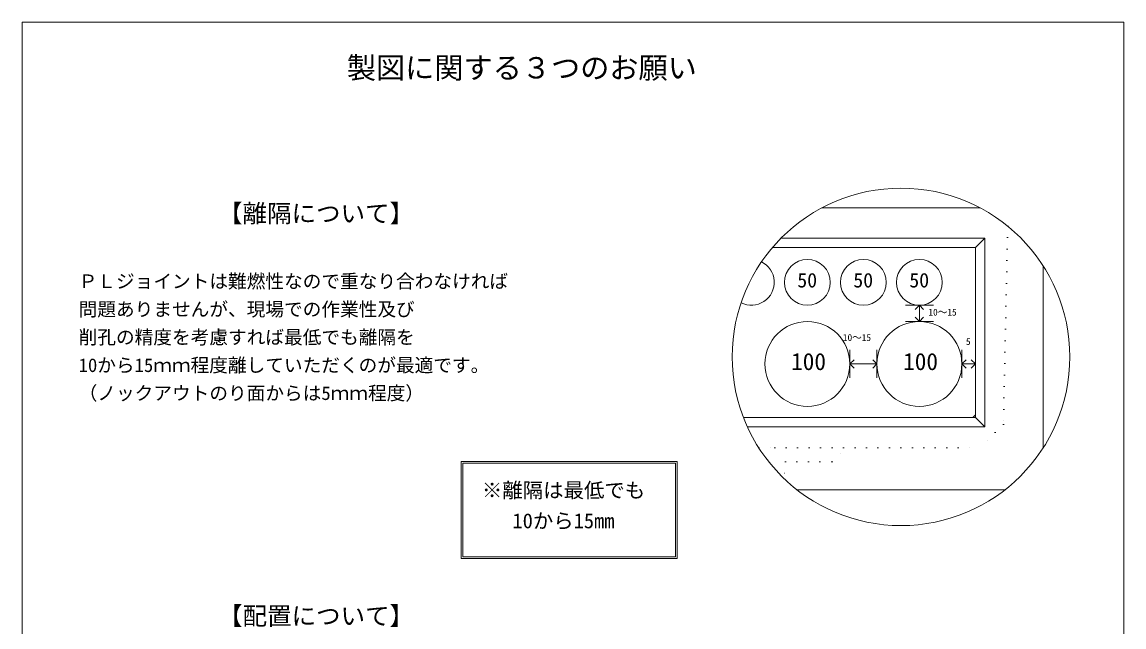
# Model space of a CAD drawing. Units: millimetres, scale not verified. Extents: x -4890 to 18490, y -2339 to 2339.
# Drawn here: x -4890 to -1830, y 658 to 2339 of the extents above; entities that cross this region are included whole.
import ezdxf
from ezdxf.enums import TextEntityAlignment as Align

# ---------------------------------------------------------------- set-up
doc = ezdxf.new("R2010")
doc.units = ezdxf.units.MM
doc.header["$LTSCALE"] = 10
doc.linetypes.add('USER5', pattern=[3.185, 0.01, -3.175])
for name, color, linetype, lineweight in [('0-2_waku', 7, 'Continuous', 18), ('0-3_gaikei', 7, 'Continuous', 18), ('0-4_kakure', 7, 'USER5', 18), ('0-5_sunpou', 7, 'Continuous', 5), ('0-7_hole', 7, 'Continuous', 18), ('0-8_uchigawa', 6, 'Continuous', 18), ('0-D_文字１', 7, 'Continuous', 18)]:
    doc.layers.add(name, color=color, linetype=linetype, lineweight=lineweight)
doc.styles.add('ＭＳ ゴシック', font='')
doc.styles.get('ＭＳ ゴシック').set_extended_font_data('MS Gothic')

# ---------------------------------------------------------------- blocks, each defined once
blk = doc.blocks.new('_Open90')
at = {"layer": '0-5_sunpou'}
blk.add_line((0, 0), (-1, 0), dxfattribs=at)
blk.add_lwpolyline([(-0.5, 0.5), (0, 0), (-0.5, -0.5)], dxfattribs=at)

msp = doc.modelspace()

# ---------------------------------------------------------------- linework, layer by layer
at = {"layer": '0-2_waku'}
for p, q in [((-4890, 2339.23), (-1830, 2339.23)), ((-4890, 2339.23), (-1830, 2339.23)), ((-4890, 2339.23), (-4890, -1935.77)), ((-1830, 2339.23), (-1830, -1935.77))]:
    msp.add_line(p, q, dxfattribs=at)
at = {"layer": '0-3_gaikei'}
for p, q in [((-2230.13, 1822.95), (-2668.26, 1822.95)), ((-2053.91, 1156.2), (-2053.91, 1660.58)), ((-2737.81, 1038.87), (-2160.58, 1038.87))]:
    msp.add_line(p, q, dxfattribs=at)
at = {"layer": '0-4_kakure'}
for p, q in [((-2844.03, 1155.51), (-2799.83, 1155.51)), ((-2799.83, 1155.51), (-2229.59, 1155.51)), ((-2799.83, 1155.51), (-2229.59, 1155.51)), ((-2770.08, 1116.63), (-2773.23, 1069.49)), ((-2770.08, 1116.63), (-2666.4, 1116.63))]:
    msp.add_line(p, q, dxfattribs=at)
for points in [[(-2152.93, 1771.8), (-2164.79, 1220.31), (-2229.59, 1155.51)], [(-2770.08, 1116.63), (-2640.48, 1116.63), (-2601.6, 1155.51)]]:
    msp.add_lwpolyline(points, dxfattribs=at)
at = {"layer": '0-5_sunpou', "color": 150, "lineweight": 18}
for p, q in [((-2436.95, 1552.08), (-2359.19, 1552.08)), ((-2436.95, 1506.72), (-2359.19, 1506.72)), ((-2591.17, 1427.67), (-2591.17, 1349.91)), ((-2516, 1427.67), (-2516, 1349.91)), ((-2280.02, 1427.67), (-2280.02, 1349.91)), ((-2242.55, 1427.67), (-2242.55, 1349.91)), ((-2591.17, 1388.79), (-2516, 1388.79)), ((-2280.02, 1388.79), (-2242.55, 1388.79)), ((-2242.55, 1247.13), (-2249.71, 1239.75))]:
    msp.add_line(p, q, dxfattribs=at)
msp.add_circle((-2449.2, 1408.39), 468.88, dxfattribs=at)
at = {"layer": '0-7_hole'}
for centre, radius in [((-2709.11, 1615.59), 63.5), ((-2553.59, 1615.59), 63.5), ((-2398.07, 1615.59), 63.5), ((-2709.11, 1388.79), 117.94), ((-2398.07, 1388.79), 117.94)]:
    msp.add_circle(centre, radius, dxfattribs=at)
msp.add_arc((-2864.63, 1615.59), 63.5, 243.19936, 63.78529, dxfattribs=at)
at = {"layer": '0-8_uchigawa'}
for p, q in [((-2781.97, 1738.71), (-2216.63, 1738.71)), ((-2216.63, 1213.83), (-2216.63, 1738.71)), ((-2805.83, 1712.79), (-2799.83, 1712.79)), ((-2242.55, 1239.75), (-2242.55, 1712.79)), ((-2886.69, 1239.75), (-2799.83, 1239.75)), ((-2799.83, 1239.75), (-2242.55, 1239.75)), ((-2216.63, 1213.83), (-2242.55, 1239.75)), ((-2875.8, 1213.83), (-2799.83, 1213.83)), ((-2799.83, 1213.83), (-2216.63, 1213.83)), ((-3670.47, 1117.49), (-3070.47, 1117.49)), ((-3670.47, 847.49), (-3670.47, 1117.49)), ((-3665.47, 1112.49), (-3075.47, 1112.49)), ((-3665.47, 852.49), (-3665.47, 1112.49)), ((-3075.47, 852.49), (-3075.47, 1112.49)), ((-3070.47, 847.49), (-3070.47, 1117.49)), ((-3670.47, 847.49), (-3070.47, 847.49)), ((-3665.47, 852.49), (-3075.47, 852.49))]:
    msp.add_line(p, q, dxfattribs=at)
msp.add_lwpolyline([(-2799.83, 1712.79), (-2242.55, 1712.79), (-2216.63, 1738.71)], dxfattribs=at)

# ---------------------------------------------------------------- block references
at = {"layer": '0-5_sunpou', "xscale": 23.328, "yscale": 23.328}
for p, rotation in [((-2398.07, 1552.08), 90), ((-2398.07, 1506.72), 270), ((-2591.17, 1388.79), 180), ((-2280.02, 1388.79), 180)]:
    msp.add_blockref('_Open90', p, dxfattribs=dict(at, rotation=rotation))
for p in [(-2516, 1388.79), (-2242.55, 1388.79)]:
    msp.add_blockref('_Open90', p, dxfattribs=at)

# ---------------------------------------------------------------- texts
at = {"layer": '0-D_文字１', "style": 'ＭＳ ゴシック'}
for s, height, p in [('製図に関する３つのお願い', 59.38, (-3988.06, 2164.44)), ('【離隔について】', 49.88, (-4345.66, 1767.34)), ('ＰＬジョイントは難燃性なので重なり合わなければ', 38.01, (-4732.77, 1588.22)), ('50', 40.38, (-2737.09, 1589.22)), ('50', 40.38, (-2581.57, 1589.22)), ('50', 40.38, (-2426.05, 1589.22)), ('問題ありませんが、現場での作業性及び', 38.01, (-4732.77, 1510.46)), ('10～15', 19, (-2373, 1517.4)), ('削孔の精度を考慮すれば最低でも離隔を', 38.01, (-4732.77, 1432.7)), ('10～15', 19, (-2610.53, 1446.9)), ('5', 19, (-2268.86, 1435.87)), ('10から15ｍｍ程度離していただくのが最適です。', 38.01, (-4732.77, 1354.94)), ('100', 47.51, (-2754.39, 1357.45)), ('100', 47.51, (-2443.35, 1357.45)), ('（ノックアウトのり面からは5ｍｍ程度）', 38.01, (-4732.77, 1277.18)), ('※離隔は最低でも', 41.57, (-3613.03, 1004.51)), ('\u3000 10から15mm', 41.57, (-3613.03, 919.46)), ('【配置について】', 49.88, (-4345.66, 648.49))]:
    msp.add_text(s, height=height, dxfattribs=at).set_placement(p, align=Align.BOTTOM_LEFT)

doc.saveas('drawing.dxf')
